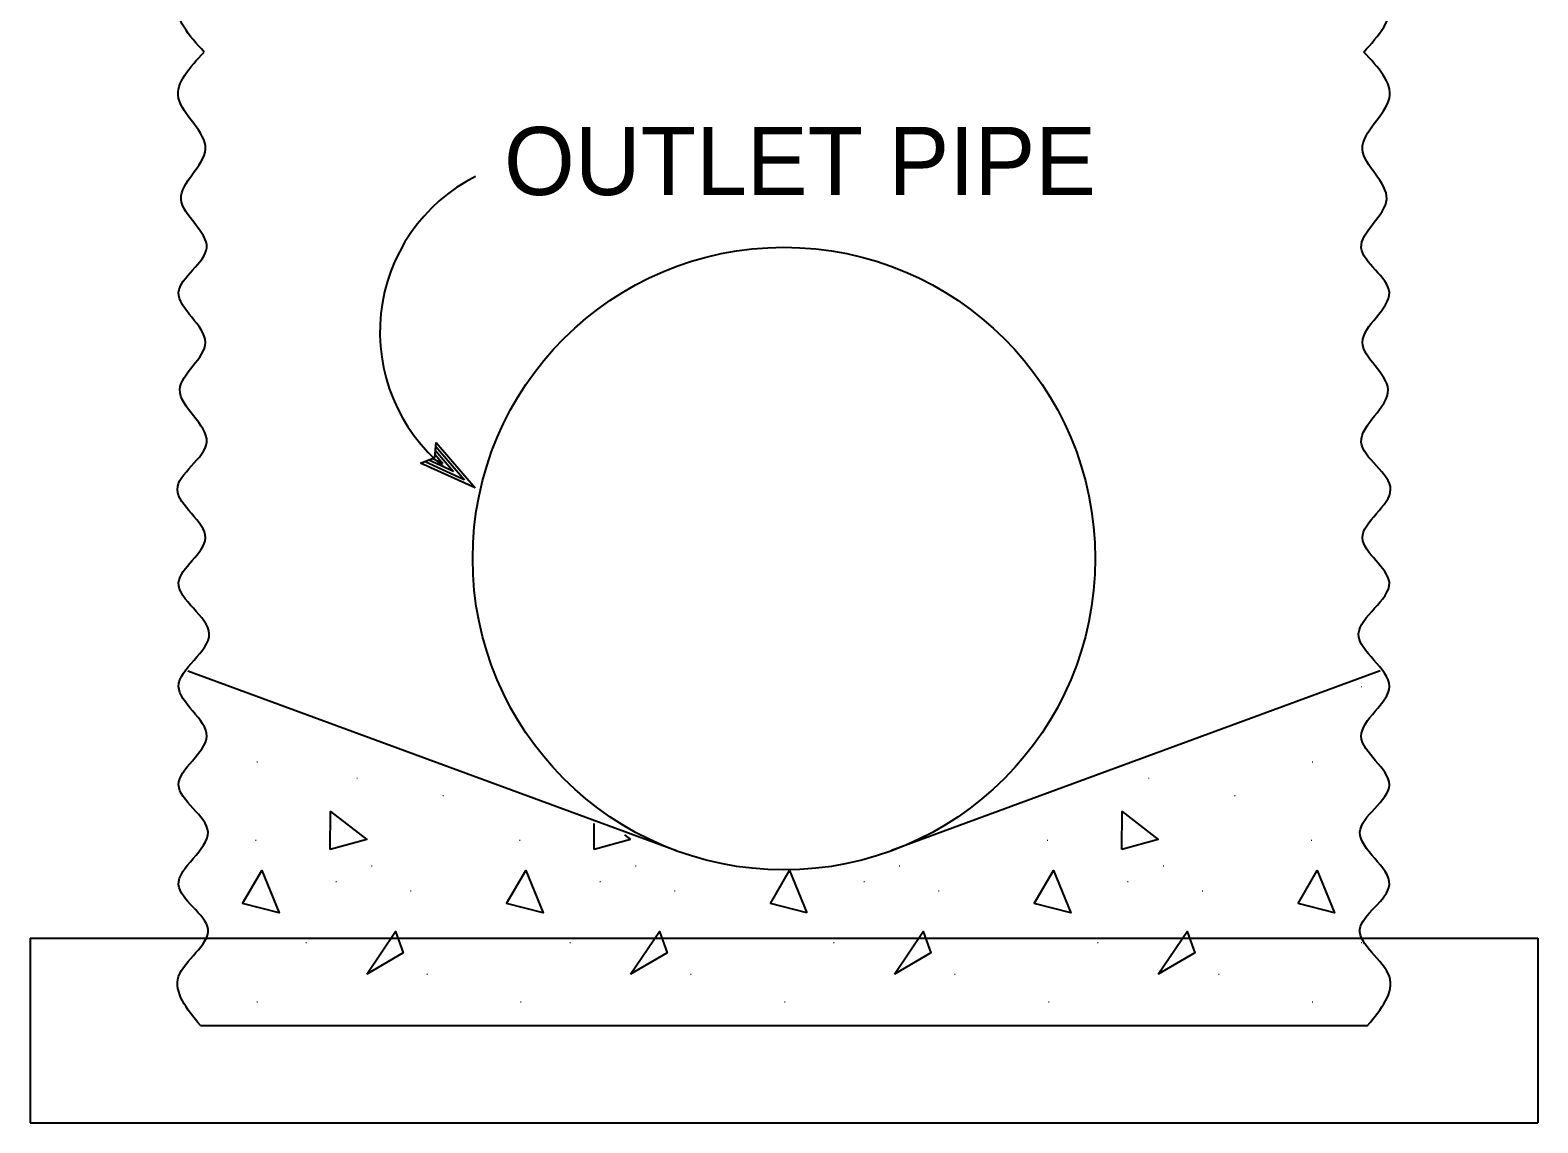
# Model space of a CAD drawing. Extents: x -894 to 866, y -472 to 714.
# Drawn here: x -698.3 to -543.3, y 352.5 to 464.9 of the extents above; entities that cross this region are included whole.
import ezdxf

# ---------------------------------------------------------------- set-up
doc = ezdxf.new("R2010")
doc.units = 0
for name, color, linetype in [('56 Stage 3 Anno', 7, 'Continuous'), ('57 Undefined', 7, 'Continuous'), ('59 Sndwall Anno', 7, 'Continuous'), ('60 Nongeo Data', 7, 'Continuous')]:
    doc.layers.add(name, color=color, linetype=linetype)

msp = doc.modelspace()

# ---------------------------------------------------------------- linework, layer by layer
at = {"layer": '56 Stage 3 Anno'}
for p, q in [((-656.68, 420.94), (-656.51, 422.49)), ((-656.58, 421.65), (-654.73, 419.48)), ((-656.55, 422.08), (-653.63, 418.64)), ((-656.51, 422.49), (-656.51, 422.49)), ((-656.51, 422.49), (-652.53, 417.81)), ((-658.12, 420.36), (-656.68, 420.94)), ((-652.53, 417.81), (-658.12, 420.36)), ((-658.12, 420.36), (-658.12, 420.36)), ((-653.64, 418.64), (-657.71, 420.51)), ((-654.73, 419.48), (-657.36, 420.68)), ((-655.83, 420.31), (-656.96, 420.82)), ((-656.65, 421.27), (-655.83, 420.31)), ((-652.53, 417.81), (-652.53, 417.81))]:
    msp.add_line(p, q, dxfattribs=at)
msp.add_arc((-644.38, 433.83), 17.93, 116.916, 230.8485, dxfattribs=at)
at = {"layer": '59 Sndwall Anno'}
for points in [[(-667.42, 380.65), (-667.39, 384.55), (-663.67, 381.67)], [(-586.04, 380.65), (-586.01, 384.55), (-582.29, 381.67)], [(-676.43, 375.1), (-674.45, 378.47), (-672.67, 374.12)], [(-649.3, 375.1), (-647.32, 378.47), (-645.54, 374.12)], [(-595.05, 375.1), (-593.07, 378.47), (-591.29, 374.12)], [(-567.92, 375.1), (-565.94, 378.47), (-564.16, 374.12)], [(-663.67, 367.84), (-660.7, 372.2), (-659.91, 370.02)], [(-636.54, 367.84), (-633.58, 372.2), (-632.79, 370.02)], [(-609.42, 367.84), (-606.45, 372.2), (-605.66, 370.02)], [(-582.29, 367.84), (-579.32, 372.2), (-578.53, 370.02)]]:
    msp.add_lwpolyline(points, close=True, dxfattribs=at)
for points in [[(-640.29, 380.65), (-640.27, 383.32)], [(-636.54, 381.67), (-640.29, 380.65)], [(-637.16, 382.15), (-636.54, 381.67)], [(-622.17, 375.1), (-620.2, 378.47)], [(-620.2, 378.47), (-618.41, 374.12)], [(-618.41, 374.12), (-622.17, 375.1)]]:
    msp.add_lwpolyline(points, dxfattribs=at)
at = {"layer": '60 Nongeo Data'}
for p, q in [((-682.07, 399.02), (-631.83, 380.52)), ((-559.49, 399.01), (-609.71, 380.52)), ((-698.27, 371.54), (-698.27, 352.54)), ((-698.27, 371.54), (-680.57, 371.54)), ((-680.57, 371.54), (-561, 371.54)), ((-561, 371.54), (-543.27, 371.54)), ((-543.27, 371.54), (-543.27, 352.54)), ((-680.77, 362.54), (-560.77, 362.54)), ((-698.27, 352.54), (-543.27, 352.54))]:
    msp.add_line(p, q, dxfattribs=at)
msp.add_circle((-620.77, 410.54), 32, dxfattribs=at)
for points in [[(-561.16, 462.61), (-558.58, 467.68), (-561.31, 472.42), (-558.58, 477.71), (-561.5, 482.45), (-558.58, 487.2), (-561.68, 492.67), (-558.58, 497.96), (-561.86, 502.52), (-558.39, 507.63), (-561.68, 512.37), (-558.76, 517.3), (-561.68, 522.59), (-558.76, 527.88), (-561.68, 532.62), (-558.76, 537.73), (-561.5, 542.66), (-558.94, 548.13), (-561.31, 552.51), (-558.58, 557.62), (-561.5, 562.73), (-558.58, 567.83), (-561.5, 572.21), (-560.22, 575.5)], [(-680.37, 462.61), (-682.96, 467.68), (-680.22, 472.42), (-682.96, 477.71), (-682.74, 478.06)], [(-680.77, 362.54), (-683, 367.57), (-679.98, 372.43), (-683, 377.03), (-679.98, 382.42), (-683, 387.29), (-680.11, 392.28), (-683, 397.41), (-679.85, 402.8), (-683, 408.06), (-680.24, 412.66), (-683.13, 417.65), (-680.11, 422.52), (-682.87, 427.91), (-680.24, 432.77), (-683, 437.9), (-680.11, 442.5), (-682.74, 447.5), (-680.24, 452.62), (-683, 457.88), (-680.37, 462.61)], [(-560.77, 362.54), (-558.53, 367.57), (-561.56, 372.43), (-558.53, 377.03), (-561.56, 382.42), (-558.53, 387.29), (-561.42, 392.28), (-558.53, 397.41), (-561.69, 402.8), (-558.53, 408.06), (-561.29, 412.66), (-558.4, 417.65), (-561.42, 422.52), (-558.66, 427.91), (-561.29, 432.77), (-558.53, 437.9), (-561.42, 442.5), (-558.8, 447.5), (-561.29, 452.62), (-558.53, 457.88), (-561.16, 462.61)]]:
    msp.add_spline(points, degree=3, dxfattribs=at)

# ---------------------------------------------------------------- texts
at = {"layer": '57 Undefined'}
msp.add_text('OUTLET PIPE', height=7, dxfattribs=at).set_placement((-649.55, 447.91))
at = {"layer": '59 Sndwall Anno'}
for p in [(-561.53, 397.3), (-675.08, 389.57), (-566.58, 389.57), (-664.79, 387.91), (-583.41, 387.91), (-655.96, 386.12), (-574.58, 386.12), (-675.21, 381.52), (-648.08, 381.52), (-593.83, 381.52), (-566.7, 381.52), (-663.29, 378.88), (-636.16, 378.88), (-609.04, 378.88), (-581.91, 378.88), (-666.94, 377.28), (-639.82, 377.28), (-612.69, 377.28), (-585.56, 377.28), (-659.27, 376.31), (-632.14, 376.31), (-605.01, 376.31), (-577.89, 376.31), (-670.03, 371), (-642.91, 371), (-615.78, 371), (-588.65, 371), (-561.53, 371), (-657.6, 367.74), (-630.48, 367.74), (-603.35, 367.74), (-576.22, 367.74), (-675.08, 364.91), (-647.96, 364.91), (-620.83, 364.91), (-593.7, 364.91), (-566.58, 364.91)]:
    msp.add_text('.', height=0.8, dxfattribs=at).set_placement(p)

doc.saveas('drawing.dxf')
